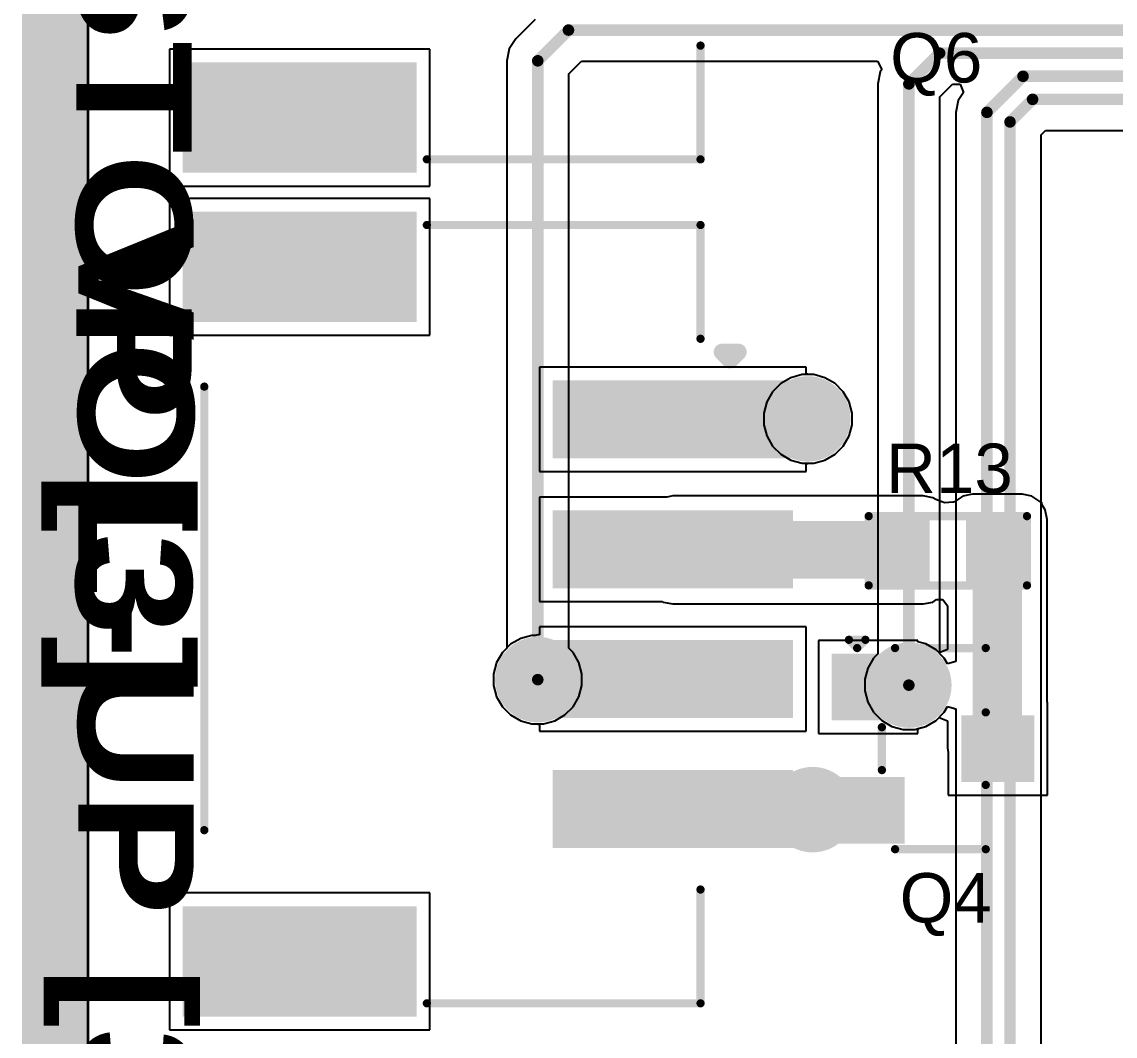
# Model space of a CAD drawing. Header units: inches. Extents: x -0.14 to 3.84, y -0.14 to 3.05.
# Drawn here: x -0.138 to 0.525, y 0.786 to 1.401 of the extents above; entities that cross this region are included whole.
import ezdxf

# ---------------------------------------------------------------- set-up
doc = ezdxf.new("R2010")
doc.units = ezdxf.units.IN
doc.header["$MEASUREMENT"] = 0
for name, color, linetype in [('Board Outline', 216, 'Continuous'), ('Bottom Layer', 5, 'Continuous'), ('Bottom Solder', 6, 'Continuous'), ('Ground Layer', 76, 'Continuous'), ('Power Layer', 16, 'Continuous'), ('Top Layer', 1, 'Continuous'), ('Top Overlay', 2, 'Continuous'), ('Top Paste', 8, 'Continuous'), ('Top Solder', 216, 'Continuous'), ('Via Holes', 16, 'Continuous')]:
    doc.layers.add(name, color=color, linetype=linetype)
doc.styles.add('Arial', font='', dxfattribs={"height": 0.2})
doc.styles.add('Arial Black_Bold', font='', dxfattribs={"height": 0.2})
doc.styles.get('Arial').set_extended_font_data('Arial')
doc.styles.get('Arial Black_Bold').set_extended_font_data('Arial Black', bold=True)

# ---------------------------------------------------------------- blocks, each defined once
blk = doc.blocks.new('SOT_23_16')
at = {"layer": 'Top Layer'}
for points in [[(-0.01614, 0.05748), (0.01614, 0.05748), (0.01614, 0.02126), (-0.01614, 0.02126)], [(-0.05354, -0.02126), (-0.02126, -0.02126), (-0.02126, -0.05748), (-0.05354, -0.05748)], [(0.02126, -0.02126), (0.05354, -0.02126), (0.05354, -0.05748), (0.02126, -0.05748)]]:
    blk.add_hatch(color=1, dxfattribs=at).paths.add_polyline_path(points)
at = {"layer": 'Top Paste'}
for points in [[(-0.01614, 0.05748), (0.01614, 0.05748), (0.01614, 0.02126), (-0.01614, 0.02126)], [(-0.05354, -0.02126), (-0.02126, -0.02126), (-0.02126, -0.05748), (-0.05354, -0.05748)], [(0.02126, -0.02126), (0.05354, -0.02126), (0.05354, -0.05748), (0.02126, -0.05748)]]:
    blk.add_hatch(color=8, dxfattribs=at).paths.add_polyline_path(points)
at = {"layer": 'Top Solder'}
for points in [[(-0.02014, 0.06148), (0.02014, 0.06148), (0.02014, 0.01726), (-0.02014, 0.01726)], [(-0.05754, -0.01726), (-0.01726, -0.01726), (-0.01726, -0.06148), (-0.05754, -0.06148)], [(0.01726, -0.01726), (0.05754, -0.01726), (0.05754, -0.06148), (0.01726, -0.06148)]]:
    blk.add_hatch(color=216, dxfattribs=at).paths.add_polyline_path(points)
at = {"layer": 'Top Overlay'}
for points in [[(-0.061, -0.023, 0.005, 0.005, 0), (-0.061, 0.032, 0.005, 0.005, 0)], [(-0.022, 0.032, 0.005, 0.005, 0), (-0.061, 0.032, 0.005, 0.005, 0)], [(0.061, 0.032, 0.005, 0.005, 0), (0.022, 0.032, 0.005, 0.005, 0)], [(0.061, -0.023, 0.005, 0.005, 0), (0.061, 0.032, 0.005, 0.005, 0)], [(0.013, -0.031, 0.005, 0.005, 0), (-0.013, -0.031, 0.005, 0.005, 0)], [(-0.061, -0.046, 0.005, 0.005, 0), (-0.066, -0.041, 0.005, 0.005, 0)], [(-0.066, -0.051, 0.005, 0.005, 0), (-0.066, -0.041, 0.005, 0.005, 0)], [(-0.066, -0.051, 0.005, 0.005, 0), (-0.061, -0.046, 0.005, 0.005, 0)]]:
    blk.add_lwpolyline(points, format="xyseb", dxfattribs=at)
for points in [[(-0.06225, 0.032, 0.0025, 0.0025, 1), (-0.05975, 0.032, 0.0025, 0.0025, 1)], [(-0.06225, 0.032, 0.0025, 0.0025, 1), (-0.05975, 0.032, 0.0025, 0.0025, 1)], [(-0.02325, 0.032, 0.0025, 0.0025, 1), (-0.02075, 0.032, 0.0025, 0.0025, 1)], [(0.02075, 0.032, 0.0025, 0.0025, 1), (0.02325, 0.032, 0.0025, 0.0025, 1)], [(0.05975, 0.032, 0.0025, 0.0025, 1), (0.06225, 0.032, 0.0025, 0.0025, 1)], [(0.05975, 0.032, 0.0025, 0.0025, 1), (0.06225, 0.032, 0.0025, 0.0025, 1)], [(-0.06225, -0.023, 0.0025, 0.0025, 1), (-0.05975, -0.023, 0.0025, 0.0025, 1)], [(0.05975, -0.023, 0.0025, 0.0025, 1), (0.06225, -0.023, 0.0025, 0.0025, 1)], [(-0.01425, -0.031, 0.0025, 0.0025, 1), (-0.01175, -0.031, 0.0025, 0.0025, 1)], [(0.01175, -0.031, 0.0025, 0.0025, 1), (0.01425, -0.031, 0.0025, 0.0025, 1)], [(-0.06725, -0.041, 0.0025, 0.0025, 1), (-0.06475, -0.041, 0.0025, 0.0025, 1)], [(-0.06725, -0.041, 0.0025, 0.0025, 1), (-0.06475, -0.041, 0.0025, 0.0025, 1)], [(-0.06225, -0.046, 0.0025, 0.0025, 1), (-0.05975, -0.046, 0.0025, 0.0025, 1)], [(-0.06225, -0.046, 0.0025, 0.0025, 1), (-0.05975, -0.046, 0.0025, 0.0025, 1)], [(-0.06725, -0.051, 0.0025, 0.0025, 1), (-0.06475, -0.051, 0.0025, 0.0025, 1)], [(-0.06725, -0.051, 0.0025, 0.0025, 1), (-0.06475, -0.051, 0.0025, 0.0025, 1)]]:
    blk.add_lwpolyline(points, format="xyseb", close=True, dxfattribs=at)
blk = doc.blocks.new('R___0603_63')
at = {"layer": 'Top Layer'}
for points in [[(-0.015001, 0.0175), (-0.015001, -0.0175), (-0.045001, -0.0175), (-0.045001, 0.0175)], [(0.044999, 0.0175), (0.044999, -0.0175), (0.014999, -0.0175), (0.014999, 0.0175)]]:
    blk.add_hatch(color=1, dxfattribs=at).paths.add_polyline_path(points)
at = {"layer": 'Top Paste'}
for points in [[(-0.015001, 0.0175), (-0.015001, -0.0175), (-0.045001, -0.0175), (-0.045001, 0.0175)], [(0.044999, 0.0175), (0.044999, -0.0175), (0.014999, -0.0175), (0.014999, 0.0175)]]:
    blk.add_hatch(color=8, dxfattribs=at).paths.add_polyline_path(points)
at = {"layer": 'Top Solder'}
for points in [[(-0.011001, 0.0215), (-0.011001, -0.0215), (-0.049001, -0.0215), (-0.049001, 0.0215)], [(0.048999, 0.0215), (0.048999, -0.0215), (0.010999, -0.0215), (0.010999, 0.0215)]]:
    blk.add_hatch(color=216, dxfattribs=at).paths.add_polyline_path(points)
at = {"layer": 'Top Overlay'}
for points in [[(0.047999, 0.021, 0.005, 0.005, 0), (-0.048001, 0.021, 0.005, 0.005, 0)], [(-0.048001, 0.021, 0.005, 0.005, 0), (-0.048001, -0.021, 0.005, 0.005, 0)], [(0.047999, 0.021, 0.005, 0.005, 0), (0.047999, -0.021, 0.005, 0.005, 0)], [(0.047999, -0.021, 0.005, 0.005, 0), (-0.048001, -0.021, 0.005, 0.005, 0)]]:
    blk.add_lwpolyline(points, format="xyseb", dxfattribs=at)
for points in [[(-0.049251, 0.021, 0.0025, 0.0025, 1), (-0.046751, 0.021, 0.0025, 0.0025, 1)], [(-0.049251, 0.021, 0.0025, 0.0025, 1), (-0.046751, 0.021, 0.0025, 0.0025, 1)], [(0.046749, 0.021, 0.0025, 0.0025, 1), (0.049249, 0.021, 0.0025, 0.0025, 1)], [(0.046749, 0.021, 0.0025, 0.0025, 1), (0.049249, 0.021, 0.0025, 0.0025, 1)], [(-0.049251, -0.021, 0.0025, 0.0025, 1), (-0.046751, -0.021, 0.0025, 0.0025, 1)], [(-0.049251, -0.021, 0.0025, 0.0025, 1), (-0.046751, -0.021, 0.0025, 0.0025, 1)], [(0.046749, -0.021, 0.0025, 0.0025, 1), (0.049249, -0.021, 0.0025, 0.0025, 1)], [(0.046749, -0.021, 0.0025, 0.0025, 1), (0.049249, -0.021, 0.0025, 0.0025, 1)]]:
    blk.add_lwpolyline(points, format="xyseb", close=True, dxfattribs=at)
blk = doc.blocks.new('S4B_PH_SM4_TB_LF__SN__86')
at = {"layer": 'Top Layer'}
for points in [[(-0.24016, 0.18012), (-0.1811, 0.18012), (-0.1811, 0.04626), (-0.24016, 0.04626)], [(0.1811, 0.18012), (0.24016, 0.18012), (0.24016, 0.04626), (0.1811, 0.04626)], [(-0.1378, -0.04429), (-0.09842, -0.04429), (-0.09842, -0.18209), (-0.1378, -0.18209)], [(-0.05906, -0.04429), (-0.01968, -0.04429), (-0.01968, -0.18209), (-0.05906, -0.18209)], [(0.01968, -0.04429), (0.05906, -0.04429), (0.05906, -0.18209), (0.01968, -0.18209)], [(0.09842, -0.04429), (0.1378, -0.04429), (0.1378, -0.18209), (0.09842, -0.18209)]]:
    blk.add_hatch(color=1, dxfattribs=at).paths.add_polyline_path(points)
at = {"layer": 'Top Paste'}
for points in [[(-0.24016, 0.18012), (-0.1811, 0.18012), (-0.1811, 0.04626), (-0.24016, 0.04626)], [(0.1811, 0.18012), (0.24016, 0.18012), (0.24016, 0.04626), (0.1811, 0.04626)], [(-0.1378, -0.04429), (-0.09842, -0.04429), (-0.09842, -0.18209), (-0.1378, -0.18209)], [(-0.05906, -0.04429), (-0.01968, -0.04429), (-0.01968, -0.18209), (-0.05906, -0.18209)], [(0.01968, -0.04429), (0.05906, -0.04429), (0.05906, -0.18209), (0.01968, -0.18209)], [(0.09842, -0.04429), (0.1378, -0.04429), (0.1378, -0.18209), (0.09842, -0.18209)]]:
    blk.add_hatch(color=8, dxfattribs=at).paths.add_polyline_path(points)
at = {"layer": 'Top Solder'}
for points in [[(-0.24416, 0.18412), (-0.1771, 0.18412), (-0.1771, 0.04226), (-0.24416, 0.04226)], [(0.1771, 0.18412), (0.24416, 0.18412), (0.24416, 0.04226), (0.1771, 0.04226)], [(-0.1418, -0.04029), (-0.09442, -0.04029), (-0.09442, -0.18609), (-0.1418, -0.18609)], [(-0.06306, -0.04029), (-0.01568, -0.04029), (-0.01568, -0.18609), (-0.06306, -0.18609)], [(0.01568, -0.04029), (0.06306, -0.04029), (0.06306, -0.18609), (0.01568, -0.18609)], [(0.09442, -0.04029), (0.1418, -0.04029), (0.1418, -0.18609), (0.09442, -0.18609)]]:
    blk.add_hatch(color=216, dxfattribs=at).paths.add_polyline_path(points)
at = {"layer": 'Top Overlay'}
for points in [[(-0.131, 0.171, 0.005, 0.005, 0), (0.138, 0.171, 0.005, 0.005, 0)], [(-0.236, 0.036, 0.005, 0.005, 0), (-0.236, -0.13, 0.005, 0.005, 0)], [(0.236, 0.036, 0.005, 0.005, 0), (0.236, -0.13, 0.005, 0.005, 0)], [(-0.236, -0.13, 0.005, 0.005, 0), (-0.167, -0.13, 0.005, 0.005, 0)], [(0.167, -0.13, 0.005, 0.005, 0), (0.236, -0.13, 0.005, 0.005, 0)], [(0.159, -0.143, 0.01, 0.01, 0), (0.154, -0.148, 0.01, 0.01, 0)], [(0.159, -0.143, 0.01, 0.01, 0), (0.159, -0.153, 0.01, 0.01, 0)], [(0.154, -0.148, 0.01, 0.01, 0), (0.159, -0.153, 0.01, 0.01, 0)]]:
    blk.add_lwpolyline(points, format="xyseb", dxfattribs=at)
for points in [[(-0.13225, 0.171, 0.0025, 0.0025, 1), (-0.12975, 0.171, 0.0025, 0.0025, 1)], [(0.13675, 0.171, 0.0025, 0.0025, 1), (0.13925, 0.171, 0.0025, 0.0025, 1)], [(-0.23725, 0.036, 0.0025, 0.0025, 1), (-0.23475, 0.036, 0.0025, 0.0025, 1)], [(0.23475, 0.036, 0.0025, 0.0025, 1), (0.23725, 0.036, 0.0025, 0.0025, 1)], [(-0.23725, -0.13, 0.0025, 0.0025, 1), (-0.23475, -0.13, 0.0025, 0.0025, 1)], [(-0.23725, -0.13, 0.0025, 0.0025, 1), (-0.23475, -0.13, 0.0025, 0.0025, 1)], [(-0.16825, -0.13, 0.0025, 0.0025, 1), (-0.16575, -0.13, 0.0025, 0.0025, 1)], [(0.16575, -0.13, 0.0025, 0.0025, 1), (0.16825, -0.13, 0.0025, 0.0025, 1)], [(0.23475, -0.13, 0.0025, 0.0025, 1), (0.23725, -0.13, 0.0025, 0.0025, 1)], [(0.23475, -0.13, 0.0025, 0.0025, 1), (0.23725, -0.13, 0.0025, 0.0025, 1)], [(0.1565, -0.143, 0.005, 0.005, 1), (0.1615, -0.143, 0.005, 0.005, 1)], [(0.1565, -0.143, 0.005, 0.005, 1), (0.1615, -0.143, 0.005, 0.005, 1)], [(0.1515, -0.148, 0.005, 0.005, 1), (0.1565, -0.148, 0.005, 0.005, 1)], [(0.1515, -0.148, 0.005, 0.005, 1), (0.1565, -0.148, 0.005, 0.005, 1)], [(0.1565, -0.153, 0.005, 0.005, 1), (0.1615, -0.153, 0.005, 0.005, 1)], [(0.1565, -0.153, 0.005, 0.005, 1), (0.1615, -0.153, 0.005, 0.005, 1)]]:
    blk.add_lwpolyline(points, format="xyseb", close=True, dxfattribs=at)
blk = doc.blocks.new('S4B_PH_SM4_TB_LF__SN__89')
at = {"layer": 'Top Layer'}
for points in [[(-0.24016, 0.18012), (-0.1811, 0.18012), (-0.1811, 0.04626), (-0.24016, 0.04626)], [(0.1811, 0.18012), (0.24016, 0.18012), (0.24016, 0.04626), (0.1811, 0.04626)], [(-0.1378, -0.04429), (-0.09843, -0.04429), (-0.09843, -0.18209), (-0.1378, -0.18209)], [(-0.05905, -0.04429), (-0.01968, -0.04429), (-0.01968, -0.18209), (-0.05905, -0.18209)], [(0.01969, -0.04429), (0.05906, -0.04429), (0.05906, -0.18209), (0.01969, -0.18209)], [(0.09843, -0.04429), (0.1378, -0.04429), (0.1378, -0.18209), (0.09843, -0.18209)]]:
    blk.add_hatch(color=1, dxfattribs=at).paths.add_polyline_path(points)
at = {"layer": 'Top Paste'}
for points in [[(-0.24016, 0.18012), (-0.1811, 0.18012), (-0.1811, 0.04626), (-0.24016, 0.04626)], [(0.1811, 0.18012), (0.24016, 0.18012), (0.24016, 0.04626), (0.1811, 0.04626)], [(-0.1378, -0.04429), (-0.09843, -0.04429), (-0.09843, -0.18209), (-0.1378, -0.18209)], [(-0.05905, -0.04429), (-0.01968, -0.04429), (-0.01968, -0.18209), (-0.05905, -0.18209)], [(0.01969, -0.04429), (0.05906, -0.04429), (0.05906, -0.18209), (0.01969, -0.18209)], [(0.09843, -0.04429), (0.1378, -0.04429), (0.1378, -0.18209), (0.09843, -0.18209)]]:
    blk.add_hatch(color=8, dxfattribs=at).paths.add_polyline_path(points)
at = {"layer": 'Top Solder'}
for points in [[(-0.24416, 0.18412), (-0.1771, 0.18412), (-0.1771, 0.04226), (-0.24416, 0.04226)], [(0.1771, 0.18412), (0.24416, 0.18412), (0.24416, 0.04226), (0.1771, 0.04226)], [(-0.1418, -0.04029), (-0.09443, -0.04029), (-0.09443, -0.18609), (-0.1418, -0.18609)], [(-0.06305, -0.04029), (-0.01568, -0.04029), (-0.01568, -0.18609), (-0.06305, -0.18609)], [(0.01569, -0.04029), (0.06306, -0.04029), (0.06306, -0.18609), (0.01569, -0.18609)], [(0.09443, -0.04029), (0.1418, -0.04029), (0.1418, -0.18609), (0.09443, -0.18609)]]:
    blk.add_hatch(color=216, dxfattribs=at).paths.add_polyline_path(points)
at = {"layer": 'Top Overlay'}
for points in [[(-0.131, 0.171, 0.005, 0.005, 0), (0.138, 0.171, 0.005, 0.005, 0)], [(-0.236, 0.036, 0.005, 0.005, 0), (-0.236, -0.13, 0.005, 0.005, 0)], [(0.236, 0.036, 0.005, 0.005, 0), (0.236, -0.13, 0.005, 0.005, 0)], [(-0.236, -0.13, 0.005, 0.005, 0), (-0.167, -0.13, 0.005, 0.005, 0)], [(0.167, -0.13, 0.005, 0.005, 0), (0.236, -0.13, 0.005, 0.005, 0)], [(0.159, -0.143, 0.01, 0.01, 0), (0.154, -0.148, 0.01, 0.01, 0)], [(0.159, -0.143, 0.01, 0.01, 0), (0.159, -0.153, 0.01, 0.01, 0)], [(0.154, -0.148, 0.01, 0.01, 0), (0.159, -0.153, 0.01, 0.01, 0)]]:
    blk.add_lwpolyline(points, format="xyseb", dxfattribs=at)
for points in [[(-0.13225, 0.171, 0.0025, 0.0025, 1), (-0.12975, 0.171, 0.0025, 0.0025, 1)], [(0.13675, 0.171, 0.0025, 0.0025, 1), (0.13925, 0.171, 0.0025, 0.0025, 1)], [(-0.23725, 0.036, 0.0025, 0.0025, 1), (-0.23475, 0.036, 0.0025, 0.0025, 1)], [(0.23475, 0.036, 0.0025, 0.0025, 1), (0.23725, 0.036, 0.0025, 0.0025, 1)], [(-0.23725, -0.13, 0.0025, 0.0025, 1), (-0.23475, -0.13, 0.0025, 0.0025, 1)], [(-0.23725, -0.13, 0.0025, 0.0025, 1), (-0.23475, -0.13, 0.0025, 0.0025, 1)], [(-0.16825, -0.13, 0.0025, 0.0025, 1), (-0.16575, -0.13, 0.0025, 0.0025, 1)], [(0.16575, -0.13, 0.0025, 0.0025, 1), (0.16825, -0.13, 0.0025, 0.0025, 1)], [(0.23475, -0.13, 0.0025, 0.0025, 1), (0.23725, -0.13, 0.0025, 0.0025, 1)], [(0.23475, -0.13, 0.0025, 0.0025, 1), (0.23725, -0.13, 0.0025, 0.0025, 1)], [(0.1565, -0.143, 0.005, 0.005, 1), (0.1615, -0.143, 0.005, 0.005, 1)], [(0.1565, -0.143, 0.005, 0.005, 1), (0.1615, -0.143, 0.005, 0.005, 1)], [(0.1515, -0.148, 0.005, 0.005, 1), (0.1565, -0.148, 0.005, 0.005, 1)], [(0.1515, -0.148, 0.005, 0.005, 1), (0.1565, -0.148, 0.005, 0.005, 1)], [(0.1565, -0.153, 0.005, 0.005, 1), (0.1615, -0.153, 0.005, 0.005, 1)], [(0.1565, -0.153, 0.005, 0.005, 1), (0.1615, -0.153, 0.005, 0.005, 1)]]:
    blk.add_lwpolyline(points, format="xyseb", close=True, dxfattribs=at)

msp = doc.modelspace()

# ---------------------------------------------------------------- hatches: boundary and pattern name
at = {"layer": 'Bottom Layer'}
h = msp.add_hatch(color=5, dxfattribs=at)
edge = h.paths.add_edge_path()
edge.add_arc((0.33866, 1.16025), 0.01181, 0, 360)
h = msp.add_hatch(color=5, dxfattribs=at)
edge = h.paths.add_edge_path()
edge.add_arc((0.17481, 1.00211), 0.01181, 0, 360)
h = msp.add_hatch(color=5, dxfattribs=at)
edge = h.paths.add_edge_path()
edge.add_arc((0.39991, 0.99876), 0.01181, 0, 360)
h = msp.add_hatch(color=5, dxfattribs=at)
edge = h.paths.add_edge_path()
edge.add_arc((0.34154, 0.92326), 0.01181, 0, 360)
at = {"layer": 'Bottom Solder'}
h = msp.add_hatch(color=6, dxfattribs=at)
edge = h.paths.add_edge_path()
edge.add_arc((0.33866, 1.16025), 0.01581, 0, 360)
h = msp.add_hatch(color=6, dxfattribs=at)
edge = h.paths.add_edge_path()
edge.add_arc((0.17481, 1.00211), 0.01581, 0, 360)
h = msp.add_hatch(color=6, dxfattribs=at)
edge = h.paths.add_edge_path()
edge.add_arc((0.39991, 0.99876), 0.01581, 0, 360)
h = msp.add_hatch(color=6, dxfattribs=at)
edge = h.paths.add_edge_path()
edge.add_arc((0.34154, 0.92326), 0.01581, 0, 360)
at = {"layer": 'Ground Layer'}
h = msp.add_hatch(color=76, dxfattribs=at)
edge = h.paths.add_edge_path()
edge.add_arc((0.33866, 1.16025), 0.02591, 0, 360)
h = msp.add_hatch(color=76, dxfattribs=at)
edge = h.paths.add_edge_path()
edge.add_arc((0.17481, 1.00211), 0.02591, 0, 360)
h = msp.add_hatch(color=76, dxfattribs=at)
edge = h.paths.add_edge_path()
edge.add_arc((0.39991, 0.99876), 0.02591, 0, 360)
at = {"layer": 'Power Layer'}
h = msp.add_hatch(color=16, dxfattribs=at)
edge = h.paths.add_edge_path()
edge.add_arc((0.17481, 1.00211), 0.02591, 0, 360)
h = msp.add_hatch(color=16, dxfattribs=at)
edge = h.paths.add_edge_path()
edge.add_arc((0.39991, 0.99876), 0.02591, 0, 360)
h = msp.add_hatch(color=16, dxfattribs=at)
edge = h.paths.add_edge_path()
edge.add_arc((0.34154, 0.92326), 0.02591, 0, 360)
at = {"layer": 'Top Layer'}
for points in [[(0.33866, 1.14843), (0.33866, 1.17203), (0.25673, 1.17203), (0.25673, 1.14843)], [(0.40854, 1.06331), (0.40854, 1.09831), (0.25673, 1.09831), (0.25673, 1.06331)], [(0.46854, 0.96066), (0.46854, 1.09931), (0.43854, 1.09931), (0.43854, 0.96066)], [(0.17481, 1.01393), (0.17481, 0.99032), (0.25673, 0.99032), (0.25673, 1.01393)], [(0.39991, 0.98694), (0.39991, 1.01055), (0.37417, 1.01055), (0.37417, 0.98694)], [(0.39228, 0.90711), (0.39228, 0.9394), (0.25673, 0.9394), (0.25673, 0.90711)]]:
    msp.add_hatch(color=1, dxfattribs=at).paths.add_polyline_path(points)
h = msp.add_hatch(color=1, dxfattribs=at)
edge = h.paths.add_edge_path()
edge.add_arc((0.33866, 1.16025), 0.01181, 0, 360)
h = msp.add_hatch(color=1, dxfattribs=at)
edge = h.paths.add_edge_path()
edge.add_arc((0.17481, 1.00211), 0.01181, 0, 360)
h = msp.add_hatch(color=1, dxfattribs=at)
edge = h.paths.add_edge_path()
edge.add_arc((0.39991, 0.99876), 0.01181, 0, 360)
h = msp.add_hatch(color=1, dxfattribs=at)
edge = h.paths.add_edge_path()
edge.add_arc((0.34154, 0.92326), 0.01181, 0, 360)
at = {"layer": 'Top Solder'}
h = msp.add_hatch(color=216, dxfattribs=at)
edge = h.paths.add_edge_path()
edge.add_arc((0.33866, 1.16025), 0.01581, 0, 360)
h = msp.add_hatch(color=216, dxfattribs=at)
edge = h.paths.add_edge_path()
edge.add_arc((0.17481, 1.00211), 0.01581, 0, 360)
h = msp.add_hatch(color=216, dxfattribs=at)
edge = h.paths.add_edge_path()
edge.add_arc((0.39991, 0.99876), 0.01581, 0, 360)
h = msp.add_hatch(color=216, dxfattribs=at)
edge = h.paths.add_edge_path()
edge.add_arc((0.34154, 0.92326), 0.01581, 0, 360)
at = {"layer": 'Via Holes'}
h = msp.add_hatch(color=7, dxfattribs=at)
edge = h.paths.add_edge_path()
edge.add_arc((0.33866, 1.16025), 0.00591, 0, 360)
h = msp.add_hatch(color=7, dxfattribs=at)
edge = h.paths.add_edge_path()
edge.add_arc((0.17481, 1.00211), 0.00591, 0, 360)
h = msp.add_hatch(color=7, dxfattribs=at)
edge = h.paths.add_edge_path()
edge.add_arc((0.39991, 0.99876), 0.00591, 0, 360)
h = msp.add_hatch(color=7, dxfattribs=at)
edge = h.paths.add_edge_path()
edge.add_arc((0.34154, 0.92326), 0.00591, 0, 360)

# ---------------------------------------------------------------- linework, layer by layer
at = {"layer": 'Board Outline'}
msp.add_lwpolyline([(-0.11811, -0.11811, 0.005, 0.005, 0), (-0.11811, 3.0315, 0.005, 0.005, 0)], format="xyseb", dxfattribs=at)
at = {"layer": 'Bottom Layer'}
for p, q in [((-0.09772, -0.09772), (-0.09772, 3.01111)), ((0.17324, 1.4025), (0.16147, 1.39073)), ((0.16147, 1.39073), (0.15738, 1.38461)), ((0.15738, 1.38461), (0.15595, 1.37739)), ((0.15595, 1.37739), (0.15595, 1.02116)), ((0.19367, 1.36958), (0.20124, 1.37715)), ((0.20124, 1.37715), (0.38084, 1.37715)), ((0.38084, 1.37715), (0.38351, 1.37215)), ((0.19367, 1.02116), (0.19367, 1.36958)), ((0.38248, 1.37061), (0.38105, 1.36339)), ((0.38351, 1.37215), (0.38248, 1.37061)), ((0.38105, 1.36339), (0.38105, 1.01781)), ((0.41877, 1.35558), (0.42635, 1.36315)), ((0.42635, 1.36315), (0.43112, 1.36315)), ((0.43112, 1.36315), (0.43304, 1.35815)), ((0.41877, 1.01781), (0.41877, 1.35558)), ((0.42982, 1.35334), (0.42839, 1.34612)), ((0.43304, 1.35815), (0.42982, 1.35334)), ((0.42839, 1.34612), (0.42839, 1.01306)), ((0.48011, 1.33251), (0.48275, 1.33515)), ((0.48275, 1.33515), (1.00818, 1.33515)), ((0.48011, 0.60479), (0.48011, 1.33251)), ((0.33513, 1.18706), (0.32831, 1.18523)), ((0.34219, 1.18706), (0.33513, 1.18706)), ((0.34901, 1.18523), (0.34219, 1.18706)), ((0.32219, 1.1817), (0.3172, 1.17671)), ((0.32831, 1.18523), (0.32219, 1.1817)), ((0.35512, 1.1817), (0.34901, 1.18523)), ((0.36011, 1.17671), (0.35512, 1.1817)), ((0.3172, 1.17671), (0.31367, 1.1706)), ((0.36364, 1.1706), (0.36011, 1.17671)), ((0.31367, 1.1706), (0.31185, 1.16378)), ((0.36547, 1.16378), (0.36364, 1.1706)), ((0.31185, 1.16378), (0.31185, 1.15672)), ((0.36547, 1.15672), (0.36547, 1.16378)), ((0.31185, 1.15672), (0.31367, 1.1499)), ((0.36364, 1.1499), (0.36547, 1.15672)), ((0.31367, 1.1499), (0.3172, 1.14379)), ((0.36011, 1.14379), (0.36364, 1.1499)), ((0.3172, 1.14379), (0.32219, 1.13879)), ((0.35512, 1.13879), (0.36011, 1.14379)), ((0.32219, 1.13879), (0.32831, 1.13526)), ((0.32831, 1.13526), (0.33513, 1.13344)), ((0.34219, 1.13344), (0.34901, 1.13526)), ((0.34901, 1.13526), (0.35512, 1.13879)), ((0.33513, 1.13344), (0.34219, 1.13344)), ((0.15335, 1.01857), (0.14982, 1.01246)), ((0.15595, 1.02116), (0.15335, 1.01857)), ((0.19626, 1.01857), (0.19367, 1.02116)), ((0.19979, 1.01246), (0.19626, 1.01857)), ((0.37845, 1.01522), (0.37492, 1.00911)), ((0.38105, 1.01781), (0.37845, 1.01522)), ((0.42136, 1.01522), (0.41877, 1.01781)), ((0.42339, 1.01172), (0.42136, 1.01522)), ((0.14982, 1.01246), (0.148, 1.00564)), ((0.20162, 1.00564), (0.19979, 1.01246)), ((0.37492, 1.00911), (0.3731, 1.00229)), ((0.42839, 1.01306), (0.42339, 1.01172)), ((0.148, 1.00564), (0.148, 0.99858)), ((0.20162, 0.99858), (0.20162, 1.00564)), ((0.3731, 1.00229), (0.3731, 0.99523)), ((0.148, 0.99858), (0.14982, 0.99176)), ((0.19979, 0.99176), (0.20162, 0.99858)), ((0.3731, 0.99523), (0.37492, 0.98841)), ((0.14982, 0.99176), (0.15335, 0.98565)), ((0.19626, 0.98565), (0.19979, 0.99176)), ((0.37492, 0.98841), (0.37845, 0.9823)), ((0.15335, 0.98565), (0.15835, 0.98066)), ((0.19127, 0.98066), (0.19626, 0.98565)), ((0.37845, 0.9823), (0.38345, 0.97731)), ((0.41637, 0.97731), (0.42136, 0.9823)), ((0.42136, 0.9823), (0.42339, 0.9858)), ((0.42339, 0.9858), (0.42839, 0.98446)), ((0.42839, 0.98446), (0.42839, 0.6184)), ((0.15835, 0.98066), (0.16446, 0.97713)), ((0.16446, 0.97713), (0.17128, 0.9753)), ((0.17128, 0.9753), (0.17834, 0.9753)), ((0.17834, 0.9753), (0.18516, 0.97713)), ((0.18516, 0.97713), (0.19127, 0.98066)), ((0.38345, 0.97731), (0.38956, 0.97378)), ((0.41026, 0.97378), (0.41637, 0.97731)), ((0.38956, 0.97378), (0.39638, 0.97195)), ((0.39638, 0.97195), (0.40344, 0.97195)), ((0.40344, 0.97195), (0.41026, 0.97378))]:
    msp.add_line(p, q, dxfattribs=at)
for points in [[(0.17481, 1.37739, 0.007, 0.007, 0), (0.19343, 1.39602, 0.007, 0.007, 0)], [(0.19343, 1.39602, 0.007, 0.007, 0), (1.06896, 1.39602, 0.007, 0.007, 0)], [(0.17481, 1.00211, 0.007, 0.007, 0), (0.17481, 1.37739, 0.007, 0.007, 0)], [(0.39991, 1.36339, 0.007, 0.007, 0), (0.41853, 1.38202, 0.007, 0.007, 0)], [(0.41853, 1.38202, 0.007, 0.007, 0), (1.07476, 1.38202, 0.007, 0.007, 0)], [(0.39991, 0.99876, 0.007, 0.007, 0), (0.39991, 1.36339, 0.007, 0.007, 0)], [(0.44725, 1.34612, 0.007, 0.007, 0), (0.46914, 1.36802, 0.007, 0.007, 0)], [(0.46914, 1.36802, 0.007, 0.007, 0), (1.08056, 1.36802, 0.007, 0.007, 0)], [(0.46125, 1.34032, 0.007, 0.007, 0), (0.47494, 1.35402, 0.007, 0.007, 0)], [(0.47494, 1.35402, 0.007, 0.007, 0), (1.08636, 1.35402, 0.007, 0.007, 0)], [(0.44725, 0.61059, 0.007, 0.007, 0), (0.44725, 1.34612, 0.007, 0.007, 0)], [(0.46125, 0.60479, 0.007, 0.007, 0), (0.46125, 1.34032, 0.007, 0.007, 0)]]:
    msp.add_lwpolyline(points, format="xyseb", dxfattribs=at)
for points in [[(0.19168, 1.39602, 0.0035, 0.0035, 1), (0.19518, 1.39602, 0.0035, 0.0035, 1)], [(0.19168, 1.39602, 0.0035, 0.0035, 1), (0.19518, 1.39602, 0.0035, 0.0035, 1)], [(0.17306, 1.37739, 0.0035, 0.0035, 1), (0.17656, 1.37739, 0.0035, 0.0035, 1)], [(0.17306, 1.37739, 0.0035, 0.0035, 1), (0.17656, 1.37739, 0.0035, 0.0035, 1)], [(0.41679, 1.38202, 0.0035, 0.0035, 1), (0.42029, 1.38202, 0.0035, 0.0035, 1)], [(0.41679, 1.38202, 0.0035, 0.0035, 1), (0.42029, 1.38202, 0.0035, 0.0035, 1)], [(0.39816, 1.36339, 0.0035, 0.0035, 1), (0.40166, 1.36339, 0.0035, 0.0035, 1)], [(0.39816, 1.36339, 0.0035, 0.0035, 1), (0.40166, 1.36339, 0.0035, 0.0035, 1)], [(0.46739, 1.36802, 0.0035, 0.0035, 1), (0.47089, 1.36802, 0.0035, 0.0035, 1)], [(0.46739, 1.36802, 0.0035, 0.0035, 1), (0.47089, 1.36802, 0.0035, 0.0035, 1)], [(0.47319, 1.35402, 0.0035, 0.0035, 1), (0.47669, 1.35402, 0.0035, 0.0035, 1)], [(0.47319, 1.35402, 0.0035, 0.0035, 1), (0.47669, 1.35402, 0.0035, 0.0035, 1)], [(0.4455, 1.34612, 0.0035, 0.0035, 1), (0.449, 1.34612, 0.0035, 0.0035, 1)], [(0.4455, 1.34612, 0.0035, 0.0035, 1), (0.449, 1.34612, 0.0035, 0.0035, 1)], [(0.4595, 1.34032, 0.0035, 0.0035, 1), (0.463, 1.34032, 0.0035, 0.0035, 1)], [(0.4595, 1.34032, 0.0035, 0.0035, 1), (0.463, 1.34032, 0.0035, 0.0035, 1)], [(0.17306, 1.00211, 0.0035, 0.0035, 1), (0.17656, 1.00211, 0.0035, 0.0035, 1)], [(0.39816, 0.99876, 0.0035, 0.0035, 1), (0.40166, 0.99876, 0.0035, 0.0035, 1)]]:
    msp.add_lwpolyline(points, format="xyseb", close=True, dxfattribs=at)
at = {"layer": 'Ground Layer'}
msp.add_line((-0.09801, -0.09801), (-0.09801, 3.0114), dxfattribs=at)
msp.add_lwpolyline([(-0.11811, -0.11811, 0.04, 0.04, 0), (-0.11811, 3.0315, 0.04, 0.04, 0)], format="xyseb", dxfattribs=at)
at = {"layer": 'Power Layer'}
msp.add_line((-0.09801, -0.09801), (-0.09801, 3.0114), dxfattribs=at)
msp.add_lwpolyline([(-0.11811, -0.11811, 0.04, 0.04, 0), (-0.11811, 3.0315, 0.04, 0.04, 0)], format="xyseb", dxfattribs=at)
at = {"layer": 'Top Layer'}
for p, q in [((-0.09772, -0.09772), (-0.09772, 3.01111)), ((0.10928, 1.38452), (-0.04857, 1.38452)), ((-0.04857, 1.38452), (-0.04857, 1.30146)), ((0.10928, 1.30146), (0.10928, 1.38452)), ((-0.04857, 1.30146), (0.10928, 1.30146)), ((0.10928, 1.29397), (-0.04857, 1.29397)), ((-0.04857, 1.29397), (-0.04857, 1.21091)), ((0.10928, 1.21091), (0.10928, 1.29397)), ((-0.04857, 1.21091), (0.10928, 1.21091)), ((0.33763, 1.1916), (0.17584, 1.1916)), ((0.17584, 1.1916), (0.17584, 1.12823)), ((0.33763, 1.18733), (0.33763, 1.1916)), ((0.33866, 1.18733), (0.33763, 1.18733)), ((0.34001, 1.18706), (0.33866, 1.18733)), ((0.34219, 1.18706), (0.34001, 1.18706)), ((0.34901, 1.18523), (0.34219, 1.18706)), ((0.35512, 1.1817), (0.34901, 1.18523)), ((0.36011, 1.17671), (0.35512, 1.1817)), ((0.36364, 1.1706), (0.36011, 1.17671)), ((0.36547, 1.16378), (0.36364, 1.1706)), ((0.36547, 1.15672), (0.36547, 1.16378)), ((0.36364, 1.1499), (0.36547, 1.15672)), ((0.36011, 1.14379), (0.36364, 1.1499)), ((0.35512, 1.13879), (0.36011, 1.14379)), ((0.34219, 1.13344), (0.34901, 1.13526)), ((0.34901, 1.13526), (0.35512, 1.13879)), ((0.17584, 1.12823), (0.33763, 1.12823)), ((0.33763, 1.12823), (0.33763, 1.13313)), ((0.33763, 1.13313), (0.33866, 1.13313)), ((0.33866, 1.13313), (0.34018, 1.13344)), ((0.34018, 1.13344), (0.34219, 1.13344)), ((0.43854, 1.1146), (0.43269, 1.11344)), ((0.46854, 1.1146), (0.43854, 1.1146)), ((0.4744, 1.11344), (0.46854, 1.1146)), ((0.25302, 1.11286), (0.17584, 1.11286)), ((0.17584, 1.11286), (0.17584, 1.04949)), ((0.25673, 1.1136), (0.25302, 1.11286)), ((0.40854, 1.1136), (0.25673, 1.1136)), ((0.4144, 1.11244), (0.40854, 1.1136)), ((0.41617, 1.11125), (0.4144, 1.11244)), ((0.42054, 1.10975), (0.41617, 1.11125)), ((0.42164, 1.10929), (0.42054, 1.10975)), ((0.42054, 1.10975), (0.42054, 1.10975)), ((0.42654, 1.10975), (0.42164, 1.10929)), ((0.42748, 1.10975), (0.42654, 1.10975)), ((0.42654, 1.10975), (0.42654, 1.10975)), ((0.42773, 1.11012), (0.42748, 1.10975)), ((0.43269, 1.11344), (0.42773, 1.11012)), ((0.47936, 1.11012), (0.4744, 1.11344)), ((0.47961, 1.10975), (0.47936, 1.11012)), ((0.48054, 1.10975), (0.47961, 1.10975)), ((0.48054, 1.10835), (0.48054, 1.10975)), ((0.48267, 1.10516), (0.48054, 1.10835)), ((0.48384, 1.09931), (0.48267, 1.10516)), ((0.48384, 0.98839), (0.48384, 1.09931)), ((0.17584, 1.04949), (0.25041, 1.04949)), ((0.25041, 1.04949), (0.25088, 1.04918)), ((0.25088, 1.04918), (0.25673, 1.04801)), ((0.25673, 1.04801), (0.40854, 1.04801)), ((0.40854, 1.04801), (0.4144, 1.04918)), ((0.4144, 1.04918), (0.41675, 1.05075)), ((0.41675, 1.05075), (0.42054, 1.05075)), ((0.42054, 1.05075), (0.42325, 1.04687)), ((0.42325, 1.04687), (0.42325, 1.02041)), ((0.17128, 1.02892), (0.16446, 1.02709)), ((0.17329, 1.02892), (0.17128, 1.02892)), ((0.17481, 1.02922), (0.17329, 1.02892)), ((0.17584, 1.02922), (0.17481, 1.02922)), ((0.33763, 1.03412), (0.17584, 1.03412)), ((0.17584, 1.03412), (0.17584, 1.02922)), ((0.33763, 0.97075), (0.33763, 1.03412)), ((0.15835, 1.02356), (0.15335, 1.01857)), ((0.16446, 1.02709), (0.15835, 1.02356)), ((0.37394, 1.02579), (0.34506, 1.02579)), ((0.34506, 1.02579), (0.34506, 0.96951)), ((0.37417, 1.02584), (0.37394, 1.02579)), ((0.39991, 1.02584), (0.37417, 1.02584)), ((0.40014, 1.02579), (0.39991, 1.02584)), ((0.40528, 1.02579), (0.40014, 1.02579)), ((0.40528, 1.02508), (0.40528, 1.02579)), ((0.41026, 1.02374), (0.40528, 1.02508)), ((0.41637, 1.02021), (0.41026, 1.02374)), ((0.15335, 1.01857), (0.14982, 1.01246)), ((0.41825, 1.01833), (0.41637, 1.02021)), ((0.42325, 1.02041), (0.41825, 1.01833)), ((0.14982, 1.01246), (0.148, 1.00564)), ((0.148, 1.00564), (0.148, 0.99858)), ((0.148, 0.99858), (0.14982, 0.99176)), ((0.14982, 0.99176), (0.15335, 0.98565)), ((0.48402, 0.98839), (0.48384, 0.98839)), ((0.48402, 0.93211), (0.48402, 0.98839)), ((0.15335, 0.98565), (0.15835, 0.98066)), ((0.15835, 0.98066), (0.16446, 0.97713)), ((0.16446, 0.97713), (0.17128, 0.9753)), ((0.17128, 0.9753), (0.17345, 0.9753)), ((0.17345, 0.9753), (0.17481, 0.97503)), ((0.17481, 0.97503), (0.17584, 0.97503)), ((0.17584, 0.97503), (0.17584, 0.97075)), ((0.41026, 0.97378), (0.41637, 0.97731)), ((0.41637, 0.97731), (0.41825, 0.97918)), ((0.41825, 0.97918), (0.42325, 0.97711)), ((0.42325, 0.97711), (0.42325, 0.96066)), ((0.17584, 0.97075), (0.33763, 0.97075)), ((0.34506, 0.96951), (0.40528, 0.96951)), ((0.40528, 0.97244), (0.41026, 0.97378)), ((0.40528, 0.96951), (0.40528, 0.97244)), ((0.42325, 0.96066), (0.4238, 0.95787)), ((0.4238, 0.95787), (0.4238, 0.93211)), ((0.4238, 0.93211), (0.48402, 0.93211)), ((0.10928, 0.87271), (-0.04857, 0.87271)), ((-0.04857, 0.87271), (-0.04857, 0.78965)), ((0.10928, 0.78965), (0.10928, 0.87271)), ((-0.04857, 0.78965), (0.10928, 0.78965))]:
    msp.add_line(p, q, dxfattribs=at)

# ---------------------------------------------------------------- block references
for name, p, rotation in [('S4B_PH_SM4_TB_LF__SN__86', (0.14354, 1.55362), 90), ('S4B_PH_SM4_TB_LF__SN__89', (0.14354, 1.04181), 90), ('R___0603_63', (0.42354, 1.08025), 180), ('SOT_23_16', (0.41454, 0.96025), 270)]:
    msp.add_blockref(name, p, dxfattribs=dict(rotation=rotation))

# ---------------------------------------------------------------- texts
at = {"layer": 'Top Overlay', "style": 'Arial Black_Bold'}
for s, p in [('PLAY/STOP [3]', (-0.10512, 1.79378)), ('VOL-UP [3]', (-0.10386, 1.28197))]:
    msp.add_text(s, height=0.07, rotation=270, dxfattribs=at).set_placement(p)
at = {"layer": 'Top Overlay', "style": 'Arial'}
for s, p in [('Q6', (0.38855, 1.36425)), ('R13', (0.38606, 1.11525)), ('Q4', (0.39432, 0.85478))]:
    msp.add_text(s, height=0.03, dxfattribs=at).set_placement(p)

doc.saveas('drawing.dxf')
